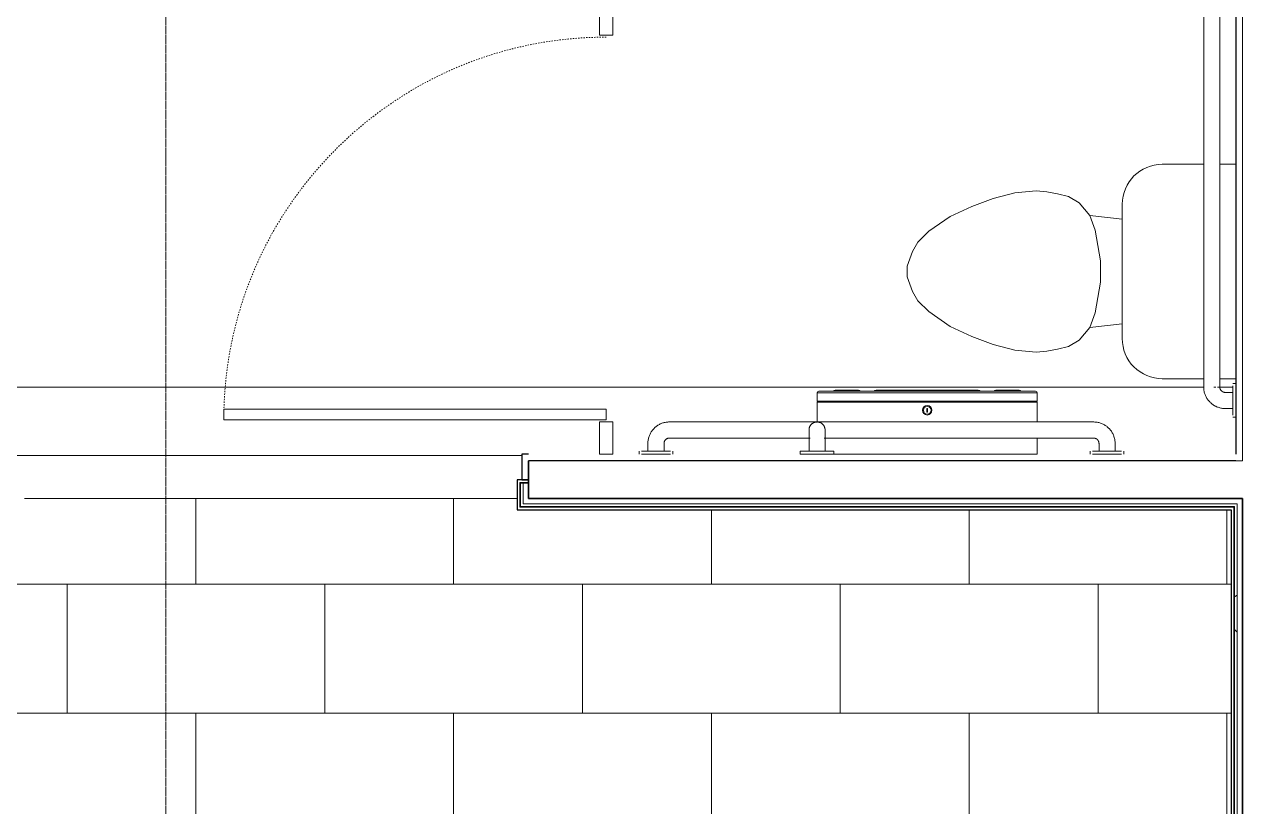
# Model space of a CAD drawing. Header units: inches. Extents: x 25557 to 33164, y -23509 to -20035.
# Drawn here: x 31321 to 31434.5, y -22724.1 to -22651.3 of the extents above; entities that cross this region are included whole.
import ezdxf

# ---------------------------------------------------------------- set-up
doc = ezdxf.new("R2010")
doc.units = ezdxf.units.IN
doc.header["$MEASUREMENT"] = 0
for name, pattern in [('Dash', [0.25, 0.125, -0.125]), ('Dash_2_', [0.25, 0.125, -0.125]), ('Grid Line 1_2_', [0.875, 0.5, -0.125, 0.125, -0.125])]:
    doc.linetypes.add(name, pattern=pattern)
for name, color, linetype, lineweight in [('A-FLOR', 192, 'Continuous', 9), ('A-FLOR-PATT', 8, 'Continuous', 9), ('A-GENM', 13, 'Continuous', 9), ('A-WALL', 113, 'Continuous', 25), ('A-WALL-PATT', 111, 'Continuous', 25), ('I-WALL', 2, 'Continuous', 9), ('P-SANR-FIXT', 6, 'Continuous', 9), ('Q-SPCQ', 91, 'Continuous', 9), ('Q-SPCQ-HDLN', 91, 'Dash', 9), ('S-GRID', 1, 'Continuous', 9)]:
    doc.layers.add(name, color=color, linetype=linetype, lineweight=lineweight)

# ---------------------------------------------------------------- blocks, each defined once
blk = doc.blocks.new('Toilet-Domestic-3D - Toilet-Domestic-3D-11065-Overall Floor Plan')
at = {"layer": 'P-SANR-FIXT', "color": 7}
for p, q in [((-2.74, 11), (-1.87, 11.5)), ((-1.87, 11.5), (-0.5, 12)), ((-0.5, 12), (0.5, 12)), ((0.5, 12), (1.87, 11.5)), ((1.87, 11.5), (2.74, 11)), ((-3.74, 10), (-2.74, 11)), ((2.74, 11), (3.74, 10)), ((-5.13, 8), (-3.74, 10)), ((3.74, 10), (5.13, 8)), ((-6.06, 6), (-5.13, 8)), ((5.13, 8), (6.06, 6)), ((-6.79, 4), (-6.06, 6)), ((6.06, 6), (6.79, 4)), ((-7.33, 1.99), (-6.79, 4)), ((6.79, 4), (7.33, 1.99)), ((-7.5, 0), (-7.33, 1.99)), ((7.33, 1.99), (7.5, 0)), ((-7.41, -1), (-7.5, 0)), ((-7.24, -2), (-7.41, -1)), ((7.41, -1), (7.24, -2)), ((7.5, 0), (7.41, -1)), ((-6.97, -3), (-7.24, -2)), ((7.24, -2), (6.97, -3)), ((-6.4, -4), (-6.97, -3)), ((6.97, -3), (6.4, -4)), ((-5.21, -5), (-6.4, -4)), ((6.4, -4), (5.21, -5)), ((-3.84, -5.5), (-5.21, -5)), ((-4.86, -8.02), (-5.21, -5)), ((-1, -6), (-3.84, -5.5)), ((3.84, -5.5), (1, -6)), ((5.21, -5), (3.84, -5.5)), ((4.86, -8.02), (5.21, -5)), ((1, -6), (-1, -6)), ((6.25, -8.02), (-6.25, -8.02)), ((-9.98, -11.75), (-9.98, -15.6)), ((9.98, -15.63), (9.98, -11.75)), ((-9.98, -17.1), (-9.98, -18.6)), ((9.98, -18.6), (9.98, -17.08))]:
    blk.add_line(p, q, dxfattribs=at)
for centre, start, end in [((-6.25, -11.75), 90, 180), ((6.25, -11.75), 0, 90)]:
    blk.add_arc(centre, 3.73, start, end, dxfattribs=at)
blk = doc.blocks.new('817_Grab_Bars - 8170-001420-25752-Overall Floor Plan')
at = {"layer": 'Q-SPCQ', "color": 7}
for p, q in [((25488.27, -22688.3), (25448.77, -22688.3)), ((25446.77, -22690.3), (25446.77, -22691.02)), ((25448.27, -22691.02), (25448.27, -22690.3)), ((25448.77, -22689.8), (25461.86, -22689.8)), ((25463.17, -22689.8), (25488.27, -22689.8)), ((25488.77, -22690.3), (25488.77, -22691.02)), ((25490.27, -22691.02), (25490.27, -22690.3)), ((25445.95, -22691.02), (25445.95, -22691.3)), ((25446.16, -22691.02), (25447.52, -22691.02)), ((25447.52, -22691.3), (25446.16, -22691.3)), ((25447.52, -22691.02), (25448.87, -22691.02)), ((25448.87, -22691.3), (25447.52, -22691.3)), ((25449.08, -22691.3), (25449.08, -22691.02)), ((25487.95, -22691.02), (25487.95, -22691.3)), ((25488.16, -22691.02), (25489.52, -22691.02)), ((25489.52, -22691.3), (25488.16, -22691.3)), ((25489.52, -22691.02), (25490.87, -22691.02)), ((25490.87, -22691.3), (25489.52, -22691.3)), ((25491.08, -22691.3), (25491.08, -22691.02))]:
    blk.add_line(p, q, dxfattribs=at)
at = {"layer": 'Q-SPCQ', "color": 7, "flags": 128}
for points in [[(25448.77, -22688.3), (25448.69, -22688.3), (25448.61, -22688.31), (25448.53, -22688.32), (25448.45, -22688.33), (25448.37, -22688.34), (25448.29, -22688.36), (25448.21, -22688.38), (25448.14, -22688.4), (25448.06, -22688.43), (25447.99, -22688.46), (25447.91, -22688.49), (25447.84, -22688.53), (25447.77, -22688.57), (25447.7, -22688.61), (25447.64, -22688.65), (25447.57, -22688.7), (25447.51, -22688.75), (25447.45, -22688.8), (25447.39, -22688.85), (25447.33, -22688.91), (25447.28, -22688.97), (25447.22, -22689.03), (25447.17, -22689.09), (25447.13, -22689.16), (25447.08, -22689.22), (25447.04, -22689.29), (25447, -22689.36), (25446.97, -22689.43), (25446.93, -22689.5), (25446.9, -22689.58), (25446.87, -22689.65), (25446.85, -22689.73), (25446.83, -22689.81), (25446.81, -22689.88), (25446.79, -22689.96), (25446.78, -22690.04), (25446.77, -22690.12), (25446.77, -22690.2), (25446.77, -22690.28), (25446.77, -22690.3)], [(25490.27, -22690.3), (25490.26, -22690.22), (25490.26, -22690.14), (25490.25, -22690.06), (25490.24, -22689.98), (25490.23, -22689.91), (25490.21, -22689.83), (25490.19, -22689.75), (25490.16, -22689.67), (25490.14, -22689.6), (25490.11, -22689.52), (25490.07, -22689.45), (25490.04, -22689.38), (25490, -22689.31), (25489.96, -22689.24), (25489.92, -22689.17), (25489.87, -22689.11), (25489.82, -22689.05), (25489.77, -22688.98), (25489.71, -22688.92), (25489.66, -22688.87), (25489.6, -22688.81), (25489.54, -22688.76), (25489.48, -22688.71), (25489.41, -22688.66), (25489.35, -22688.62), (25489.28, -22688.58), (25489.21, -22688.54), (25489.14, -22688.5), (25489.06, -22688.47), (25488.99, -22688.44), (25488.91, -22688.41), (25488.84, -22688.39), (25488.76, -22688.37), (25488.68, -22688.35), (25488.61, -22688.33), (25488.53, -22688.32), (25488.45, -22688.31), (25488.37, -22688.31), (25488.29, -22688.3), (25488.27, -22688.3)], [(25448.27, -22690.3), (25448.27, -22690.28), (25448.27, -22690.26), (25448.27, -22690.24), (25448.27, -22690.22), (25448.28, -22690.2), (25448.28, -22690.18), (25448.28, -22690.16), (25448.29, -22690.15), (25448.3, -22690.13), (25448.3, -22690.11), (25448.31, -22690.09), (25448.32, -22690.07), (25448.33, -22690.05), (25448.34, -22690.04), (25448.35, -22690.02), (25448.36, -22690), (25448.38, -22689.99), (25448.39, -22689.97), (25448.4, -22689.96), (25448.42, -22689.94), (25448.43, -22689.93), (25448.45, -22689.92), (25448.46, -22689.91), (25448.48, -22689.89), (25448.5, -22689.88), (25448.51, -22689.87), (25448.53, -22689.86), (25448.55, -22689.85), (25448.57, -22689.84), (25448.58, -22689.84), (25448.6, -22689.83), (25448.62, -22689.82), (25448.64, -22689.82), (25448.66, -22689.81), (25448.68, -22689.81), (25448.7, -22689.81), (25448.72, -22689.8), (25448.74, -22689.8), (25448.76, -22689.8), (25448.77, -22689.8)], [(25488.27, -22689.8), (25488.29, -22689.8), (25488.31, -22689.8), (25488.33, -22689.81), (25488.34, -22689.81), (25488.36, -22689.81), (25488.38, -22689.82), (25488.4, -22689.82), (25488.42, -22689.83), (25488.44, -22689.83), (25488.46, -22689.84), (25488.48, -22689.85), (25488.5, -22689.86), (25488.51, -22689.87), (25488.53, -22689.88), (25488.55, -22689.89), (25488.56, -22689.9), (25488.58, -22689.91), (25488.59, -22689.93), (25488.61, -22689.94), (25488.62, -22689.95), (25488.64, -22689.97), (25488.65, -22689.98), (25488.66, -22690), (25488.67, -22690.02), (25488.69, -22690.03), (25488.7, -22690.05), (25488.71, -22690.07), (25488.72, -22690.08), (25488.72, -22690.1), (25488.73, -22690.12), (25488.74, -22690.14), (25488.74, -22690.16), (25488.75, -22690.18), (25488.75, -22690.2), (25488.76, -22690.22), (25488.76, -22690.24), (25488.76, -22690.26), (25488.76, -22690.28), (25488.77, -22690.3), (25488.77, -22690.3)]]:
    blk.add_lwpolyline(points, dxfattribs=at)
blk = doc.blocks.new('Dispenser-Toilet_Tissue-Frost_Products_LTD_-Jumbo-169 - Steel-Brushed-Stainless_Steel-39538-Overall Floor Plan')
at = {"layer": 'Q-SPCQ', "color": 10, "lineweight": 13}
for p, q in [((25483.01, -22685.6), (25462.52, -22685.6)), ((25462.52, -22685.6), (25462.52, -22686.37)), ((25464.03, -22685.44), (25462.68, -22685.44)), ((25481.5, -22685.44), (25464.03, -22685.44)), ((25466.36, -22685.34), (25464.19, -22685.34)), ((25467.83, -22685.44), (25466.52, -22685.44)), ((25477.52, -22685.34), (25468.01, -22685.34)), ((25479.01, -22685.44), (25477.7, -22685.44)), ((25481.34, -22685.34), (25479.17, -22685.34)), ((25482.86, -22685.44), (25481.5, -22685.44)), ((25483.01, -22686.37), (25483.01, -22685.6)), ((25462.52, -22686.37), (25462.58, -22686.37)), ((25462.52, -22686.46), (25483.01, -22686.46)), ((25462.52, -22686.46), (25462.52, -22688.33)), ((25462.58, -22686.37), (25482.96, -22686.37)), ((25462.58, -22686.37), (25462.58, -22686.4)), ((25482.96, -22686.4), (25462.58, -22686.4)), ((25472.81, -22687.06), (25472.73, -22687.06)), ((25472.73, -22687.06), (25472.73, -22687.4)), ((25472.73, -22687.4), (25472.81, -22687.4)), ((25472.81, -22687.4), (25472.81, -22687.06)), ((25482.96, -22686.4), (25482.96, -22686.37)), ((25482.96, -22686.37), (25483.01, -22686.37)), ((25483.01, -22688.3), (25483.01, -22686.46)), ((25483.01, -22691.3), (25483.01, -22689.8)), ((25463.87, -22691.3), (25483.01, -22691.3))]:
    blk.add_line(p, q, dxfattribs=at)
for radius in [0.438, 0.358]:
    blk.add_circle((25472.77, -22687.22), radius, dxfattribs=at)
for centre, radius, start, end in [((25462.68, -22685.6), 0.16, 90, 180), ((25464.19, -22685.52), 0.18, 90, 153.6122), ((25465.74, -22685.46), 0.118, 100.8116, 172.3569), ((25465.74, -22685.49), 0.151, 19.6341, 87.321), ((25465.76, -22685.49), 0.151, 19.6341, 86.8331), ((25465.77, -22685.52), 0.18, 26.3878, 90), ((25466.34, -22685.46), 0.119, 100.0401, 171.5195), ((25466.34, -22685.49), 0.151, 19.6341, 87.321), ((25466.35, -22685.49), 0.151, 19.6341, 87.321), ((25466.36, -22685.52), 0.18, 26.3878, 90), ((25468.01, -22685.56), 0.22, 90, 146.9443), ((25477.52, -22685.56), 0.22, 33.0557, 90), ((25479.17, -22685.52), 0.18, 90, 153.6122), ((25479.18, -22685.49), 0.151, 92.679, 160.3659), ((25479.19, -22685.49), 0.151, 92.679, 160.3659), ((25479.19, -22685.46), 0.119, 8.4805, 79.9599), ((25479.76, -22685.52), 0.18, 90, 153.6084), ((25479.77, -22685.49), 0.151, 93.1667, 160.3726), ((25479.79, -22685.49), 0.151, 92.679, 160.3653), ((25479.79, -22685.46), 0.118, 7.6431, 79.1884), ((25481.34, -22685.52), 0.18, 26.3878, 90), ((25482.85, -22685.6), 0.16, 0, 89.0019), ((25462.58, -22686.46), 0.06, 90, 180), ((25482.95, -22686.46), 0.0601, 0, 87.3185)]:
    blk.add_arc(centre, radius, start, end, dxfattribs=at)
blk = doc.blocks.new('Partition-Floor_Braced-Bradley_Corp-St_Stl-ADA-N_Stalls - ADA _optional_ _ n Standard Stalls-320718-Overall Floor Plan')
at = {"layer": 'Q-SPCQ', "color": 7}
for p, q in [((11.69, 94.87), (12.69, 94.87)), ((11.69, 59.25), (11.69, 94.87)), ((12.69, 94.87), (12.69, 59.25)), ((71.69, 84.87), (72.69, 84.87)), ((71.69, 59.25), (71.69, 84.87)), ((72.69, 84.87), (72.69, 59.25)), ((8.5, 59.88), (11.5, 59.88)), ((8.5, 58.63), (8.5, 59.88)), ((11.5, 59.88), (11.5, 58.63)), ((12.69, 59.25), (11.69, 59.25)), ((47.5, 59.88), (71.5, 59.88)), ((47.5, 58.63), (47.5, 59.88)), ((71.5, 59.88), (71.5, 58.63)), ((72.69, 59.25), (71.69, 59.25)), ((97.5, 59.88), (106, 59.88)), ((97.5, 58.63), (97.5, 59.88)), ((106, 59.88), (106, 58.63)), ((11.5, 58.63), (8.5, 58.63)), ((71.5, 58.63), (47.5, 58.63)), ((67.5, 58.13), (68.5, 58.13)), ((67.5, 0.88), (67.5, 58.13)), ((68.5, 58.13), (68.5, 0.88)), ((106, 58.63), (97.5, 58.63)), ((104.5, 58.13), (105.5, 58.13)), ((104.5, 0.88), (104.5, 58.13)), ((105.5, 58.13), (105.5, 0.88)), ((68.5, 0.88), (67.5, 0.88)), ((105.5, 0.88), (104.5, 0.88))]:
    blk.add_line(p, q, dxfattribs=at)
at = {"layer": 'Q-SPCQ-HDLN', "color": 7, "linetype": 'Dash_2_'}
for centre, radius, end in [((11.69, 59.25), 35.62, 88.2092), ((71.69, 59.25), 25.62, 87.7958)]:
    blk.add_arc(centre, radius, 0, end, dxfattribs=at)
blk = doc.blocks.new('817_Grab_Bars - 8170-001420-V53-Overall Floor Plan')
at = {"layer": 'Q-SPCQ', "color": 7}
for p, q in [((25501.52, -22642.74), (25501.23, -22642.74)), ((25501.23, -22644.3), (25501.23, -22642.95)), ((25501.23, -22643.55), (25500.52, -22643.55)), ((25501.23, -22645.66), (25501.23, -22644.3)), ((25500.52, -22645.05), (25501.23, -22645.05)), ((25498.52, -22645.55), (25498.52, -22685.05)), ((25500.02, -22685.05), (25500.02, -22645.55)), ((25501.23, -22645.87), (25501.52, -22645.87)), ((25501.52, -22684.74), (25501.23, -22684.74)), ((25501.23, -22686.3), (25501.23, -22684.95)), ((25501.23, -22685.55), (25500.52, -22685.55)), ((25501.23, -22687.66), (25501.23, -22686.3)), ((25500.52, -22687.05), (25501.23, -22687.05)), ((25501.23, -22687.87), (25501.52, -22687.87))]:
    blk.add_line(p, q, dxfattribs=at)
at = {"layer": 'Q-SPCQ', "color": 7, "flags": 128}
for points in [[(25500.52, -22643.55), (25500.44, -22643.55), (25500.36, -22643.56), (25500.28, -22643.57), (25500.2, -22643.58), (25500.12, -22643.59), (25500.04, -22643.61), (25499.96, -22643.63), (25499.89, -22643.65), (25499.81, -22643.68), (25499.74, -22643.71), (25499.66, -22643.74), (25499.59, -22643.78), (25499.52, -22643.82), (25499.45, -22643.86), (25499.39, -22643.9), (25499.32, -22643.95), (25499.26, -22644), (25499.2, -22644.05), (25499.14, -22644.1), (25499.08, -22644.16), (25499.03, -22644.22), (25498.97, -22644.28), (25498.92, -22644.34), (25498.88, -22644.41), (25498.83, -22644.47), (25498.79, -22644.54), (25498.75, -22644.61), (25498.72, -22644.68), (25498.68, -22644.75), (25498.65, -22644.83), (25498.62, -22644.9), (25498.6, -22644.98), (25498.58, -22645.06), (25498.56, -22645.13), (25498.54, -22645.21), (25498.53, -22645.29), (25498.52, -22645.37), (25498.52, -22645.45), (25498.52, -22645.53), (25498.52, -22645.55)], [(25500.02, -22645.55), (25500.02, -22645.53), (25500.02, -22645.51), (25500.02, -22645.49), (25500.02, -22645.47), (25500.03, -22645.45), (25500.03, -22645.43), (25500.03, -22645.41), (25500.04, -22645.4), (25500.05, -22645.38), (25500.05, -22645.36), (25500.06, -22645.34), (25500.07, -22645.32), (25500.08, -22645.3), (25500.09, -22645.29), (25500.1, -22645.27), (25500.11, -22645.25), (25500.13, -22645.24), (25500.14, -22645.22), (25500.15, -22645.21), (25500.17, -22645.19), (25500.18, -22645.18), (25500.2, -22645.17), (25500.21, -22645.16), (25500.23, -22645.14), (25500.25, -22645.13), (25500.26, -22645.12), (25500.28, -22645.11), (25500.3, -22645.1), (25500.32, -22645.09), (25500.33, -22645.09), (25500.35, -22645.08), (25500.37, -22645.07), (25500.39, -22645.07), (25500.41, -22645.06), (25500.43, -22645.06), (25500.45, -22645.06), (25500.47, -22645.05), (25500.49, -22645.05), (25500.51, -22645.05), (25500.52, -22645.05)], [(25498.52, -22685.05), (25498.52, -22685.13), (25498.52, -22685.21), (25498.53, -22685.29), (25498.54, -22685.37), (25498.56, -22685.45), (25498.57, -22685.53), (25498.59, -22685.61), (25498.62, -22685.68), (25498.64, -22685.76), (25498.67, -22685.83), (25498.71, -22685.9), (25498.74, -22685.98), (25498.78, -22686.05), (25498.82, -22686.12), (25498.86, -22686.18), (25498.91, -22686.25), (25498.96, -22686.31), (25499.01, -22686.37), (25499.07, -22686.43), (25499.12, -22686.49), (25499.18, -22686.54), (25499.24, -22686.59), (25499.3, -22686.64), (25499.37, -22686.69), (25499.43, -22686.74), (25499.5, -22686.78), (25499.57, -22686.82), (25499.64, -22686.85), (25499.72, -22686.89), (25499.79, -22686.92), (25499.87, -22686.94), (25499.94, -22686.97), (25500.02, -22686.99), (25500.1, -22687.01), (25500.18, -22687.02), (25500.25, -22687.04), (25500.33, -22687.04), (25500.41, -22687.05), (25500.49, -22687.05), (25500.52, -22687.05)], [(25500.52, -22685.55), (25500.5, -22685.55), (25500.48, -22685.55), (25500.46, -22685.55), (25500.44, -22685.55), (25500.42, -22685.54), (25500.4, -22685.54), (25500.38, -22685.53), (25500.36, -22685.53), (25500.34, -22685.52), (25500.32, -22685.51), (25500.3, -22685.51), (25500.28, -22685.5), (25500.27, -22685.49), (25500.25, -22685.48), (25500.23, -22685.47), (25500.22, -22685.45), (25500.2, -22685.44), (25500.19, -22685.43), (25500.17, -22685.42), (25500.16, -22685.4), (25500.14, -22685.39), (25500.13, -22685.37), (25500.12, -22685.36), (25500.11, -22685.34), (25500.09, -22685.32), (25500.08, -22685.31), (25500.07, -22685.29), (25500.07, -22685.27), (25500.06, -22685.25), (25500.05, -22685.23), (25500.04, -22685.22), (25500.04, -22685.2), (25500.03, -22685.18), (25500.03, -22685.16), (25500.02, -22685.14), (25500.02, -22685.12), (25500.02, -22685.1), (25500.02, -22685.08), (25500.02, -22685.06), (25500.02, -22685.05)]]:
    blk.add_lwpolyline(points, dxfattribs=at)
blk = doc.blocks.new('817_Grab_Bars - 8170-001180-25756-Overall Floor Plan')
at = {"layer": 'Q-SPCQ', "color": 7}
for p, q in [((25461.77, -22690.3), (25461.77, -22691.02)), ((25461.77, -22690.3), (25461.77, -22691.02)), ((25463.27, -22691.02), (25463.27, -22690.3)), ((25463.27, -22691.02), (25463.27, -22690.3)), ((25460.95, -22691.02), (25460.95, -22691.3)), ((25460.95, -22691.02), (25460.95, -22691.3)), ((25460.95, -22691.02), (25464.08, -22691.02)), ((25461.16, -22691.02), (25460.95, -22691.02)), ((25460.95, -22691.02), (25461.16, -22691.02)), ((25461.16, -22691.02), (25460.95, -22691.02)), ((25464.08, -22691.3), (25460.95, -22691.3)), ((25463.87, -22691.3), (25464.08, -22691.3)), ((25464.08, -22691.3), (25463.87, -22691.3)), ((25463.87, -22691.3), (25464.08, -22691.3)), ((25464.08, -22691.3), (25464.08, -22691.02)), ((25464.08, -22691.3), (25464.08, -22691.02))]:
    blk.add_line(p, q, dxfattribs=at)
at = {"layer": 'Q-SPCQ', "color": 7, "flags": 128}
for points in [[(25461.77, -22689.05), (25461.77, -22689.02), (25461.77, -22688.99), (25461.77, -22688.96), (25461.77, -22688.93), (25461.78, -22688.9), (25461.79, -22688.87), (25461.79, -22688.85), (25461.8, -22688.82), (25461.81, -22688.79), (25461.82, -22688.76), (25461.84, -22688.73), (25461.85, -22688.71), (25461.86, -22688.68), (25461.88, -22688.65), (25461.9, -22688.63), (25461.91, -22688.6), (25461.93, -22688.58), (25461.95, -22688.56), (25461.97, -22688.54), (25461.99, -22688.51), (25462.01, -22688.49), (25462.04, -22688.47), (25462.06, -22688.46), (25462.09, -22688.44), (25462.11, -22688.42), (25462.14, -22688.41), (25462.16, -22688.39), (25462.19, -22688.38), (25462.22, -22688.37), (25462.24, -22688.35), (25462.27, -22688.34), (25462.3, -22688.33), (25462.33, -22688.33), (25462.36, -22688.32), (25462.39, -22688.31), (25462.42, -22688.31), (25462.45, -22688.31), (25462.48, -22688.3), (25462.51, -22688.3), (25462.52, -22688.3)], [(25462.52, -22688.3), (25462.55, -22688.3), (25462.58, -22688.31), (25462.61, -22688.31), (25462.63, -22688.31), (25462.66, -22688.32), (25462.69, -22688.32), (25462.72, -22688.33), (25462.75, -22688.34), (25462.78, -22688.35), (25462.81, -22688.36), (25462.83, -22688.37), (25462.86, -22688.39), (25462.89, -22688.4), (25462.91, -22688.42), (25462.94, -22688.43), (25462.96, -22688.45), (25462.99, -22688.47), (25463.01, -22688.49), (25463.03, -22688.51), (25463.05, -22688.53), (25463.07, -22688.55), (25463.09, -22688.57), (25463.11, -22688.6), (25463.13, -22688.62), (25463.15, -22688.65), (25463.16, -22688.67), (25463.18, -22688.7), (25463.19, -22688.73), (25463.2, -22688.75), (25463.21, -22688.78), (25463.22, -22688.81), (25463.23, -22688.84), (25463.24, -22688.87), (25463.25, -22688.9), (25463.25, -22688.93), (25463.26, -22688.95), (25463.26, -22688.98), (25463.26, -22689.01), (25463.27, -22689.04), (25463.27, -22689.05)], [(25461.77, -22689.05), (25461.77, -22689.05), (25461.77, -22689.06), (25461.77, -22689.06), (25461.77, -22689.07), (25461.77, -22689.08), (25461.77, -22689.09), (25461.77, -22689.1), (25461.77, -22689.12), (25461.77, -22689.13), (25461.77, -22689.15), (25461.77, -22689.17), (25461.77, -22689.19), (25461.77, -22689.22), (25461.77, -22689.24), (25461.77, -22689.27), (25461.77, -22689.3), (25461.77, -22689.33), (25461.77, -22689.36), (25461.77, -22689.4), (25461.77, -22689.43), (25461.77, -22689.47), (25461.77, -22689.51), (25461.77, -22689.55), (25461.77, -22689.59), (25461.77, -22689.63), (25461.77, -22689.67), (25461.77, -22689.71), (25461.77, -22689.76), (25461.77, -22689.8), (25461.77, -22689.85), (25461.77, -22689.9), (25461.77, -22689.94), (25461.77, -22689.99), (25461.77, -22690.04), (25461.77, -22690.09), (25461.77, -22690.14), (25461.77, -22690.19), (25461.77, -22690.24), (25461.77, -22690.29), (25461.77, -22690.3)], [(25461.77, -22690.3), (25461.77, -22690.25), (25461.77, -22690.2), (25461.77, -22690.15), (25461.77, -22690.1), (25461.77, -22690.05), (25461.77, -22690.01), (25461.77, -22689.96), (25461.77, -22689.91), (25461.77, -22689.86), (25461.77, -22689.82), (25461.77, -22689.77), (25461.77, -22689.73), (25461.77, -22689.68), (25461.77, -22689.64), (25461.77, -22689.6), (25461.77, -22689.56), (25461.77, -22689.52), (25461.77, -22689.48), (25461.77, -22689.44), (25461.77, -22689.41), (25461.77, -22689.37), (25461.77, -22689.34), (25461.77, -22689.31), (25461.77, -22689.28), (25461.77, -22689.25), (25461.77, -22689.22), (25461.77, -22689.2), (25461.77, -22689.18), (25461.77, -22689.16), (25461.77, -22689.14), (25461.77, -22689.12), (25461.77, -22689.11), (25461.77, -22689.09), (25461.77, -22689.08), (25461.77, -22689.07), (25461.77, -22689.06), (25461.77, -22689.06), (25461.77, -22689.05), (25461.77, -22689.05)], [(25463.27, -22690.3), (25463.27, -22690.25), (25463.27, -22690.2), (25463.27, -22690.15), (25463.27, -22690.1), (25463.27, -22690.05), (25463.27, -22690.01), (25463.27, -22689.96), (25463.27, -22689.91), (25463.27, -22689.86), (25463.27, -22689.82), (25463.27, -22689.77), (25463.27, -22689.73), (25463.27, -22689.68), (25463.27, -22689.64), (25463.27, -22689.6), (25463.27, -22689.56), (25463.27, -22689.52), (25463.27, -22689.48), (25463.27, -22689.44), (25463.27, -22689.41), (25463.27, -22689.37), (25463.27, -22689.34), (25463.27, -22689.31), (25463.27, -22689.28), (25463.27, -22689.25), (25463.27, -22689.22), (25463.27, -22689.2), (25463.27, -22689.18), (25463.27, -22689.16), (25463.27, -22689.14), (25463.27, -22689.12), (25463.27, -22689.11), (25463.27, -22689.09), (25463.27, -22689.08), (25463.27, -22689.07), (25463.27, -22689.06), (25463.27, -22689.06), (25463.27, -22689.05), (25463.27, -22689.05)], [(25463.27, -22689.05), (25463.27, -22689.05), (25463.27, -22689.06), (25463.27, -22689.06), (25463.27, -22689.07), (25463.27, -22689.08), (25463.27, -22689.09), (25463.27, -22689.1), (25463.27, -22689.12), (25463.27, -22689.13), (25463.27, -22689.15), (25463.27, -22689.17), (25463.27, -22689.19), (25463.27, -22689.22), (25463.27, -22689.24), (25463.27, -22689.27), (25463.27, -22689.3), (25463.27, -22689.33), (25463.27, -22689.36), (25463.27, -22689.4), (25463.27, -22689.43), (25463.27, -22689.47), (25463.27, -22689.51), (25463.27, -22689.55), (25463.27, -22689.59), (25463.27, -22689.63), (25463.27, -22689.67), (25463.27, -22689.71), (25463.27, -22689.76), (25463.27, -22689.8), (25463.27, -22689.85), (25463.27, -22689.9), (25463.27, -22689.94), (25463.27, -22689.99), (25463.27, -22690.04), (25463.27, -22690.09), (25463.27, -22690.14), (25463.27, -22690.19), (25463.27, -22690.24), (25463.27, -22690.29), (25463.27, -22690.3)]]:
    blk.add_lwpolyline(points, dxfattribs=at)
blk = doc.blocks.new('Shower Tile Threshold - Shower Tile Threshold-209406-Overall Floor Plan')
at = {"layer": 'A-GENM', "color": 7}
for p, q in [((12, -5.5), (12, -5.8)), ((-35.38, -6), (12, -6)), ((12, -5.8), (12, -6))]:
    blk.add_line(p, q, dxfattribs=at)
blk = doc.blocks.new('Locker Rooms and Restrooms_rvt-2-Overall Floor Plan')
at = {"layer": 'A-FLOR-PATT'}
h = blk.add_hatch(dxfattribs=at)
h.set_pattern_fill('FP_36', color=27, style=0, pattern_type=2)
h.set_pattern_definition([(180, (31336.96, -22727.43), (48, -23.999), [48, 0, 0, 0]), (270, (31312.96, -22715.43), (48, 3e-15), [11.999, -11.999]), (270, (31324.96, -22727.43), (48, 3e-15), [11.999, -11.999]), (270, (31300.96, -22727.43), (48, 3e-15), [11.999, -11.999]), (180, (31336.96, -22739.428), (48, -23.999), [48, 0, 0, 0]), (270, (31288.96, -22715.43), (48, 3e-15), [11.999, -11.999])])
h.paths.add_polyline_path([(25434.83, -22696.49), (25434.9, -22696.24), (25434.83, -22696.24)], flags=0)
h.paths.add_polyline_path([(25388.45, -22696.49), (25388.39, -22696.18), (25388.39, -22696.24)], flags=0)
h.paths.add_polyline_path([(25316.95, -22738.8), (25501.08, -22738.8), (25501.08, -22696.49), (25434.58, -22696.49), (25434.58, -22695.43), (25388.7, -22695.43), (25388.7, -22696.49), (25308.2, -22696.49), (25308.2, -22696.18), (25307.95, -22696.18), (25307.89, -22695.93), (25307.77, -22695.93), (25307.77, -22738.8)], flags=0)
h.paths.add_polyline_path([(25501.33, -22696.49), (25501.39, -22696.49), (25501.39, -22696.24), (25501.33, -22696.24)], flags=0)
at = {"layer": 'A-WALL-PATT', "lineweight": 9}
h = blk.add_hatch(dxfattribs=at)
h.set_pattern_fill('FP_15', style=0, pattern_type=2)
h.set_pattern_definition([(0, (5932.319, 0), (61.44, 15.36), [2.534, -43.546, 2.534, -43.546, -245.76]), (0, (5932.319, 0), (61.44, 15.36), [-92.16, 2.534, -89.626, 2.534, -43.546, -107.52]), (0, (5932.319, 0), (61.44, 15.36), [-230.4, 2.534, -28.186, 2.534, -74.266]), (120, (5955.359, 7.68), (-44.02215, 45.528601), [2.534, -43.546, 2.534, -43.546, -245.76]), (120, (5955.359, 7.68), (-44.02215, 45.528601), [-92.16, 2.534, -89.626, 2.534, -43.546, -107.52]), (120, (5955.359, 7.68), (-44.02215, 45.528601), [-230.4, 2.534, -28.186, 2.534, -74.266]), (240, (5963.039, 38.4), (-17.41785, -60.888601), [2.534, -43.546, 2.534, -43.546, -245.76]), (240, (5963.039, 38.4), (-17.41785, -60.888601), [-92.16, 2.534, -89.626, 2.534, -43.546, -107.52]), (240, (5963.039, 38.4), (-17.41785, -60.888601), [-230.4, 2.534, -28.186, 2.534, -74.266])])
h.paths.add_polyline_path([(25501.52, -22691.3), (25502.14, -22691.3), (25502.14, -22519.68), (25501.52, -22519.68), (25501.52, -22685.29)], flags=0)
h.paths.add_polyline_path([(25501.52, -22516.18), (25502.14, -22516.18), (25502.14, -22435.18), (25501.52, -22435.18), (25501.52, -22515.55)], flags=0)
h = blk.add_hatch(dxfattribs=at)
h.set_pattern_fill('FP_34', style=0, pattern_type=2)
h.set_pattern_definition([(296.565, (5961.12, 17.28), (0.0001, 115.19999), [12.88, -244.715]), (33.69, (5966.88, 5.76), (-0.00014, 115.19958), [20.768, -394.592]), (33.69, (6082.08, 5.76), (-0.00014, 115.19958), [20.768, -394.592]), (33.69, (6197.28, 5.76), (-0.00014, 115.19958), [20.768, -394.592]), (116.565, (5984.16, 17.28), (0.0001, 115.19999), [12.88, -244.715]), (213.69, (5978.4, 28.8), (-0.00014, 115.19958), [20.768, -394.592]), (213.69, (6093.6, 28.8), (-0.00014, 115.19958), [20.768, -394.592]), (213.69, (6208.8, 28.8), (-0.00014, 115.19958), [20.768, -394.592]), (26.565, (6007.2, 17.28), (0.0001, 115.2), [25.76, -231.836]), (26.565, (6122.4, 17.28), (0.0001, 115.2), [25.76, -231.836]), (270, (6030.24, 28.8), (115.2, 7e-15), [11.52, -103.68]), (225, (6030.24, 17.28), (-1e-14, 115.20042), [16.292, -146.626]), (135, (6018.72, 5.76), (1e-14, 115.20042), [16.292, -146.626]), (288.435, (5984.16, 51.84), (-0.00042, 115.19956), [18.215, -346.08]), (18.435, (5989.92, 34.56), (-0.0004, 115.19956), [18.215, -346.08]), (18.435, (6105.12, 34.56), (-0.0004, 115.19956), [18.215, -346.08]), (18.435, (6220.32, 34.56), (-0.0004, 115.19956), [18.215, -346.08]), (135, (6007.2, 40.32), (1e-14, 115.20042), [16.292, -146.626]), (180, (5995.68, 51.84), (-1e-14, -115.2), [11.52, -103.68]), (251.565, (5955.36, 80.64), (0.00042, 115.19956), [18.215, -346.08]), (315, (5949.6, 63.36), (-1e-14, 115.20042), [16.292, -146.626]), (71.565, (5961.12, 51.84), (0.00042, 115.19956), [18.215, -346.08]), (135, (5966.88, 69.12), (1e-14, 115.20042), [16.292, -146.626]), (225, (6001.44, 80.64), (-1e-14, 115.20042), [16.292, -146.626]), (123.69, (5989.92, 69.12), (-0.00014, 115.19958), [20.768, -394.592]), (123.69, (6105.12, 69.12), (-0.00014, 115.19958), [20.768, -394.592]), (26.565, (5978.4, 86.4), (0.0001, 115.2), [12.88, -244.715]), (26.565, (6093.6, 86.4), (0.0001, 115.2), [12.88, -244.715]), (315, (5989.92, 92.16), (-1e-14, 115.20042), [16.292, -146.626]), (213.69, (6041.76, 109.44), (-0.00014, 115.19958), [20.768, -394.592]), (213.69, (6156.96, 109.44), (-0.00014, 115.19958), [20.768, -394.592]), (213.69, (6272.16, 109.44), (-0.00014, 115.19958), [20.768, -394.592]), (296.565, (6024.48, 97.92), (0.0001, 115.19999), [12.88, -244.715]), (45, (6030.24, 86.4), (1e-14, 115.20042), [16.292, -146.626]), (90, (6041.76, 97.92), (-115.2, 7e-15), [11.52, -103.68]), (213.69, (5989.92, 115.2), (-0.00014, 115.19958), [20.768, -394.592]), (213.69, (6105.12, 115.2), (-0.00014, 115.19958), [20.768, -394.592]), (213.69, (6220.32, 115.2), (-0.00014, 115.19958), [20.768, -394.592]), (315, (5972.64, 103.68), (-1e-14, 115.20042), [8.146, -154.772]), (26.565, (5978.4, 97.92), (0.0001, 115.2), [12.88, -244.715]), (26.565, (6093.6, 97.92), (0.0001, 115.2), [12.88, -244.715]), (90, (5989.92, 103.68), (-115.2, 7e-15), [11.52, -103.68]), (333.435, (5943.84, 109.44), (-0.0001, 115.2), [12.88, -244.715]), (333.435, (6059.04, 109.44), (-0.0001, 115.2), [12.88, -244.715]), (243.435, (5955.36, 103.68), (-0.0001, 115.19999), [12.88, -244.715]), (161.565, (5949.6, 92.16), (0.0004, 115.19956), [18.215, -346.08]), (161.565, (6064.8, 92.16), (0.0004, 115.19956), [18.215, -346.08]), (161.565, (6180, 92.16), (0.0004, 115.19956), [18.215, -346.08]), (45, (5932.32, 97.92), (1e-14, 115.20042), [16.292, -146.626]), (26.565, (5938.08, 0), (0.0001, 115.2), [12.88, -244.715]), (26.565, (6053.28, 0), (0.0001, 115.2), [12.88, -244.715]), (116.565, (5949.6, 5.76), (0.0001, 115.19999), [12.88, -244.715]), (206.565, (5943.84, 17.28), (0.0001, 115.2), [12.88, -244.715]), (206.565, (6059.04, 17.28), (0.0001, 115.2), [12.88, -244.715]), (296.565, (5932.32, 11.52), (0.0001, 115.19999), [12.88, -244.715]), (14.036, (6018.72, 51.84), (0.0005, 115.19957), [23.749, -451.233]), (14.036, (6133.92, 51.84), (0.0005, 115.19957), [23.749, -451.233]), (14.036, (6249.12, 51.84), (0.0005, 115.19957), [23.749, -451.233]), (14.036, (6364.32, 51.84), (0.0005, 115.19957), [23.749, -451.233]), (135, (6041.76, 57.6), (1e-14, 115.20042), [16.292, -146.626]), (198.435, (6030.24, 69.12), (-0.0004, 115.19956), [18.215, -346.08]), (198.435, (6145.44, 69.12), (-0.0004, 115.19956), [18.215, -346.08]), (198.435, (6260.64, 69.12), (-0.0004, 115.19956), [18.215, -346.08]), (296.565, (6012.96, 63.36), (0.0001, 115.19999), [12.88, -244.715]), (333.435, (5938.08, 34.56), (-0.0001, 115.2), [12.88, -244.715]), (333.435, (6053.28, 34.56), (-0.0001, 115.2), [12.88, -244.715]), (45, (5949.6, 28.8), (1e-14, 115.20042), [8.146, -154.772]), (116.565, (5955.36, 34.56), (0.0001, 115.19999), [12.88, -244.715]), (225, (5949.6, 46.08), (-1e-14, 115.20042), [16.292, -146.626])])
h.paths.add_polyline_path([(25501.64, -22796.59), (25501.64, -22696.18), (25501.39, -22696.24), (25501.39, -22796.59)], flags=0)
at = {"layer": 'A-FLOR', "color": 7}
blk.add_line((25434.58, -22695.43), (25388.7, -22695.43), dxfattribs=at)
at = {"layer": 'A-WALL', "color": 7, "lineweight": 9}
for p, q in [((25502.14, -22519.68), (25502.14, -22691.3)), ((25502.14, -22691.93), (25501.52, -22691.93)), ((25502.14, -22691.3), (25502.14, -22691.93)), ((25434.83, -22696.24), (25434.83, -22693.93)), ((25434.89, -22693.93), (25434.83, -22693.93)), ((25435.64, -22693.93), (25434.89, -22693.93)), ((25434.89, -22696.18), (25434.89, -22693.99)), ((25435.64, -22693.99), (25434.89, -22693.99)), ((25435.14, -22695.93), (25435.14, -22693.99)), ((25434.89, -22696.24), (25434.83, -22696.24)), ((25435.14, -22696.18), (25434.89, -22696.18)), ((25435.64, -22696.24), (25434.89, -22696.24)), ((25435.64, -22695.93), (25435.14, -22695.93)), ((25435.64, -22696.18), (25435.14, -22696.18)), ((25501.64, -22695.93), (25435.64, -22695.93)), ((25501.39, -22696.18), (25435.64, -22696.18)), ((25501.33, -22696.24), (25435.64, -22696.24)), ((25501.33, -22696.24), (25501.33, -22696.49)), ((25501.33, -22796.66), (25501.33, -22696.49)), ((25501.39, -22696.18), (25501.39, -22696.24)), ((25501.39, -22696.24), (25501.39, -22696.49)), ((25501.39, -22796.59), (25501.39, -22696.49)), ((25501.64, -22695.93), (25501.64, -22696.18)), ((25501.64, -22696.18), (25501.64, -22696.49)), ((25501.64, -22796.59), (25501.64, -22696.49))]:
    blk.add_line(p, q, dxfattribs=at)
at = {"layer": 'I-WALL', "color": 250, "lineweight": 25}
for p, q in [((25501.52, -22520.3), (25501.52, -22691.3)), ((25435.64, -22691.3), (25435.02, -22691.3)), ((25435.02, -22691.3), (25435.02, -22693.68)), ((25501.52, -22691.93), (25435.64, -22691.93)), ((25435.64, -22691.93), (25435.64, -22695.43)), ((25435.64, -22693.68), (25435.64, -22691.93)), ((25434.58, -22693.68), (25434.58, -22696.49)), ((25434.83, -22693.68), (25434.58, -22693.68)), ((25435.64, -22693.68), (25434.83, -22693.68)), ((25435.02, -22693.68), (25435.64, -22693.68)), ((25435.64, -22693.93), (25435.64, -22693.68)), ((25435.64, -22693.99), (25435.64, -22693.93)), ((25435.64, -22695.43), (25435.64, -22693.99)), ((25435.64, -22695.43), (25501.52, -22695.43)), ((25502.14, -22695.43), (25435.64, -22695.43)), ((25501.52, -22695.43), (25502.14, -22695.43)), ((25502.14, -22695.43), (25502.14, -22796.91)), ((25502.14, -22695.93), (25502.14, -22695.43)), ((25434.58, -22696.49), (25434.83, -22696.49)), ((25434.83, -22696.49), (25435.64, -22696.49)), ((25435.64, -22696.49), (25501.08, -22696.49)), ((25501.08, -22696.49), (25501.08, -22796.91)), ((25502.14, -22696.49), (25502.14, -22695.93)), ((25502.14, -22796.59), (25502.14, -22696.49))]:
    blk.add_line(p, q, dxfattribs=at)
at = {"lineweight": 9}
for name, p, rotation in [('Partition-Floor_Braced-Bradley_Corp-St_Stl-ADA-N_Stalls - ADA _optional_ _ n Standard Stalls-320718-Overall Floor Plan', (25502.14, -22699.8), 89.99999999999959), ('Toilet-Domestic-3D - Toilet-Domestic-3D-11065-Overall Floor Plan', (25482.91, -22674.3), 90.0000000000001), ('Shower Tile Threshold - Shower Tile Threshold-209406-Overall Floor Plan', (25399.64, -22697.43), 180)]:
    blk.add_blockref(name, p, dxfattribs=dict(at, rotation=rotation))
for name in ['817_Grab_Bars - 8170-001420-V53-Overall Floor Plan', 'Dispenser-Toilet_Tissue-Frost_Products_LTD_-Jumbo-169 - Steel-Brushed-Stainless_Steel-39538-Overall Floor Plan', '817_Grab_Bars - 8170-001420-25752-Overall Floor Plan', '817_Grab_Bars - 8170-001180-25756-Overall Floor Plan']:
    blk.add_blockref(name, (0, 0), dxfattribs=at)
blk = doc.blocks.new('Struct_Xcel_Sports Complex_rvt-2-Overall Floor Plan')
at = {"layer": 'A-FLOR', "color": 7}
for p, q in [((25307.77, -22685.08), (25498.54, -22685.08)), ((25499.47, -22685.08), (25499.63, -22685.08)), ((25499.79, -22685.08), (25501.23, -22685.08))]:
    blk.add_line(p, q, dxfattribs=at)

msp = doc.modelspace()

# ---------------------------------------------------------------- linework, layer by layer
at = {"layer": 'S-GRID', "linetype": 'Grid Line 1_2_'}
for p, q in [((31334.21, -23095.8), (31334.21, -20550.05)), ((31334.21, -23413.24), (31334.21, -20902.43))]:
    msp.add_line(p, q, dxfattribs=at)

# ---------------------------------------------------------------- block references
at = {"lineweight": 5}
for name in ['Struct_Xcel_Sports Complex_rvt-2-Overall Floor Plan', 'Locker Rooms and Restrooms_rvt-2-Overall Floor Plan']:
    msp.add_blockref(name, (5932.32, 0), dxfattribs=at)

doc.saveas('drawing.dxf')
